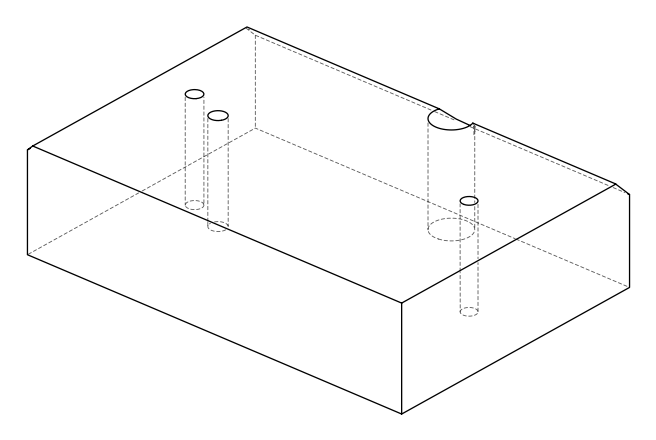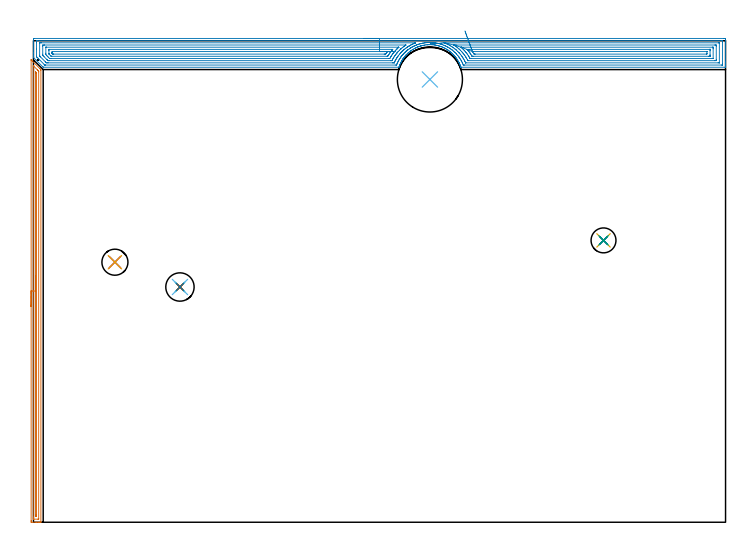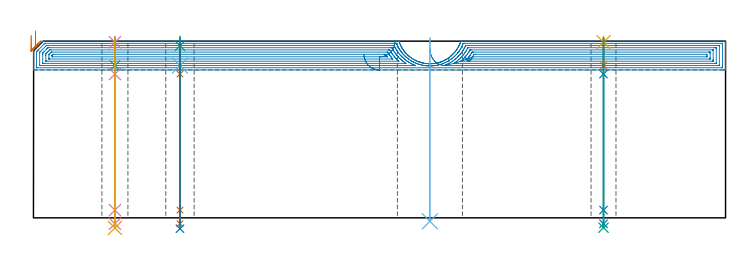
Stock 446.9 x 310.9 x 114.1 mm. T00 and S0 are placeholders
(PLAN: 15 operations, 11 tool changes, 35.6 min)
(1 AREA_MILL | FG_CHAMFER_SURFACE | UGT0205_001 | 7.26 min | 6007 mm3)
(2 AREA_MILL_1 | FG_CHAMFER_SURFACE_1 | UGT0205_001 | 24.34 min | 76913 mm3)
(3 SPOT_DRILL | STEP1HOLE | NXT0321_9005460120000 | 0.05 min | 188 mm3)
(4 SPOT_DRILL_1 | STEP1HOLE_1 | NXT0321_9005460120000 | 0.03 min | 3 mm3)
(5 SPOT_DRILL_2 | STEP1HOLE_3 | NXT0321_9005460120000 | 0.03 min | 2 mm3)
(6 DRILL_BLIND_HOLE_INTO_CENTER | STEP1HOLE | NXT0301_076 | 0.07 min | 1094 mm3)
(7 GUN_DRILL_THROUGH_HOLE | STEP1HOLE | UGT0307_007 | 0.58 min | 7773 mm3)
(8 DRILL_TO_ENLARGE_THROUGH_HOLE | STEP1HOLE | UGT0301_252 | 0.49 min | 20912 mm3)
(9 DRILL_BLIND_HOLE_INTO_CENTER_1 | STEP1HOLE_1 | NXT0301_076 | 0.07 min | 1236 mm3)
(10 GUN_DRILL_THROUGH_HOLE_1 | STEP1HOLE_1 | UGT0307_007 | 0.57 min | 7781 mm3)
(11 DRILL_TO_ENLARGE_THROUGH_HOLE_1 | STEP1HOLE_1 | UGT0301_291 | 0.49 min | 16211 mm3)
(12 INDEXABLE_INSERT_DRILL_THROUGH_HOLE_FROM_SOLID | STEP1HOLE_2 | NXT0302_036 | 0.47 min | 155640 mm3)
(13 DRILL_BLIND_HOLE_INTO_CENTER_2 | STEP1HOLE_3 | NXT0301_076 | 0.07 min | 1238 mm3)
(14 GUN_DRILL_THROUGH_HOLE_2 | STEP1HOLE_3 | UGT0307_007 | 0.57 min | 7785 mm3)
(15 DRILL_TO_ENLARGE_THROUGH_HOLE_2 | STEP1HOLE_3 | UGT0301_285 | 0.49 min | 14148 mm3)
(TOOL UGT0205_001 | Chamfer Mill 20 x 3 x 45 deg. | D20 FL50 Z2)
(TOOL NXT0321_9005460120000 | NC Spot Drill, 142deg, 12mm, Carbide, Uncoated | D12 PA142 FL30 Z2)
(TOOL NXT0301_076 | Carbide Drill 10.5mm [860.1-1050-032A1-MM 2214] | D10.5 PA140 FL55 Z2)
(TOOL UGT0307_007 | Gun Drill 10 mm | D10 PA130 FL24 Z1)
(TOOL UGT0301_252 | Twist Drill 18.3 mm | D18.3 PA118 FL135 Z2)
(TOOL UGT0301_291 | Twist Drill 16.8 mm | D16.8 PA118 FL125 Z2)
(TOOL NXT0302_036 | Index. Insert Drill 42mm [880-D4200L50-05] | D42 PA176 FL210 Z2)
(TOOL UGT0301_285 | Twist Drill 16.1 mm | D16.1 PA118 FL125 Z2)
(OP 1 AREA_MILL)
G17 G21 G94 G90
T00 M6
G54
G17 G0 G90 X-1.5 Y139.3 S1061 M3
G43 Z124.1 H0
Z117.8
G94 G1 Y139.338 Z116.928 F250.
Y139.452 Z116.064
Y139.641 Z115.212
Y139.903 Z114.38
Y140.237 Z113.574
Y140.64 Z112.8
Y141.109 Z112.064
Y141.64 Z111.372
Y142.229 Z110.729
Y142.872 Z110.14
Y143.564 Z109.609
Y144.3 Z109.14
Y145.074 Z108.737
Y145.88 Z108.403
Y146.712 Z108.141
Y147.564 Z107.952
Y148.429 Z107.838
Y149.3 Z107.8
Y298.321
X-1.496 Y298.582 Z107.804
X-1.495 Y298.583 Z107.805
X-1.482 Y298.582 Z107.818
X-0.709 Y297.811 Z108.587
X4.304 Y292.798 Z113.601
X4.751 Y292.349 Z114.05
X4.799 Y292.295 Z114.084
X4.8 Y291.736 Z114.1
Y0.167
X4.797 Y0.01 Z114.088
X4.781 Y0.008 Z114.072
X4.429 Y0. Z113.729
X4.08 Z113.38
X3.419 Z112.714
X2.204 Z111.501
X1.65 Z110.944
X-1.004 Y0.001 Z108.292
X-1.241 Y0.003 Z108.056
X-1.491 Y0.009 Z107.805
X-1.494 Y0.118 Z107.803
X-1.499 Y0.613 Z107.801
X-1.5 Y1.114 Z107.8
Y149.3
X-0.086 Z109.214
Y294.415
X-0.084 Y294.599 Z109.216
X-0.08 Y294.691 Z109.22
X-0.078 Y294.716 Z109.222
X-0.051 Y294.694 Z109.249
X0.029 Y294.618 Z109.329
X0.236 Y294.415 Z109.536
X2.535 Y292.115 Z111.835
X2.913 Y291.736 Z112.213
X3.298 Y291.34 Z112.598
X3.379 Y291.247 Z112.679
X3.381 Y291.198 Z112.681
X3.384 Y291.091 Z112.684
X3.386 Y290.877 Z112.686
Y2.399
X3.385 Y2.185 Z112.685
X3.382 Y2.077 Z112.682
X3.379 Y2.026 Z112.679
X3.374 Y2.01 Z112.674
X3.325 Y2.008 Z112.625
X2.929 Y2.001 Z112.229
X0.275 Z109.575
X0.037 Y2.006 Z109.337
X-0.068 Y2.01 Z109.232
X-0.084 Y2.364 Z109.216
X-0.085 Y2.399 Z109.215
X-0.086 Y3.259 Z109.214
Y149.3
X1.329 Z110.629
Y289.95
Y290.273
X1.334 Y290.843 Z110.634
Y290.85
X1.352 Y290.843 Z110.652
X1.65 Y290.547 Z110.95
X1.946 Y290.245 Z111.246
X1.962 Y290.227 Z111.262
X1.965 Y290.201 Z111.265
X1.969 Y290.144 Z111.269
X1.971 Y290.058 Z111.271
Y289.95
Y4.754
X1.969 Y4.185 Z111.269
X1.966 Y4.025 Z111.266
X1.965 Y4.012 Z111.265
X1.943 Y4.008 Z111.243
X1.895 Y4.003 Z111.195
X1.833 Y4.001 Z111.133
X1.65 Y4.002 Z110.95
X1.467 Y4.006 Z110.767
X1.346 Y4.01 Z110.646
X1.335 Y4.021 Z110.635
X1.332 Y4.039 Z110.632
X1.33 Y4.077 Z110.63
X1.329 Y4.185 Z110.629
Y4.51
Y149.3
Y150.172 Z110.667
Y151.037 Z110.78
Y151.888 Z110.969
Y152.72 Z111.232
Y153.526 Z111.565
Y154.3 Z111.968
Y155.036 Z112.437
Y155.728 Z112.968
Y156.371 Z113.557
Y156.961 Z114.201
Y157.492 Z114.893
Y157.96 Z115.629
Y158.363 Z116.402
Y158.697 Z117.208
Y158.959 Z118.04
Y159.148 Z118.892
Y159.262 Z119.757
Y159.3 Z120.629
G0 Z124.1
M5
M2
(OP 2 AREA_MILL_1)
G17 G21 G94 G90
T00 M6
G54
G17 G0 G90 X213.45 Y312.4 S1061 M3
G43 Z124.1 H0
Z105.5
G94 G1 X213.488 Z104.628 F250.
X213.602 Z103.764
X213.791 Z102.912
X214.053 Z102.08
X214.387 Z101.274
X214.79 Z100.5
X215.259 Z99.764
X215.79 Z99.072
X216.379 Z98.429
X217.022 Z97.84
X217.714 Z97.308
X218.45 Z96.84
X219.224 Z96.437
X220.03 Z96.103
X220.862 Z95.841
X221.714 Z95.652
X222.578 Z95.538
X223.45 Z95.5
X445.809
X446.285 Y312.398 Z95.502
X446.756 Y312.394 Z95.503
X446.891 Y312.392 Z95.506
X446.895 Y311.929 Z95.969
X446.9 Y311.321 Z96.576
X446.895 Y297.523 Z110.372
Y296.92 Z110.974
Y296.36 Z111.537
Y296.037 Z111.859
Y295.476 Z112.42
X446.894 Y295.154 Z112.741
Y294.142 Z113.758
X446.884 Y293.856 Z114.036
X446.872 Y293.809 Z114.083
X446.862 Y293.803 Z114.089
X446.732 Y293.8 Z114.1
X276.144
X276.008 Y293.803 Z114.088
X276.003 Y293.809 Z114.082
X275.965 Y293.9 Z113.993
X275.918 Y294.039 Z113.857
X275.837 Y294.271 Z113.624
X275.698 Y294.671 Z113.229
X275.664 Y294.763 Z113.136
X275.537 Y295.091 Z112.807
X275.511 Y295.154 Z112.743
X275.39 Y295.448 Z112.45
X275. Y296.327 Z111.571
X274.783 Y296.788 Z111.109
X274.713 Y296.92 Z110.976
X274.655 Y297.031 Z110.868
X274.563 Y297.206 Z110.693
X274.454 Y297.401 Z110.498
X274.072 Y298.085 Z109.814
X273.89 Y298.394 Z109.505
X273.701 Y298.686 Z109.212
X273.521 Y298.964 Z108.935
X272.997 Y299.727 Z108.171
X272.912 Y299.842 Z108.057
X272.229 Y300.721 Z107.178
X272.087 Y300.893 Z107.005
X271.789 Y301.238 Z106.661
X271.704 Y301.334 Z106.566
X271.467 Y301.6 Z106.299
X271.303 Y301.776 Z106.123
X271.212 Y301.873 Z106.026
X270.915 Y302.177 Z105.721
X270.613 Y302.478 Z105.42
X270.319 Y302.756 Z105.142
X269.987 Y303.059 Z104.84
X269.649 Y303.357 Z104.542
X269.426 Y303.543 Z104.356
X268.99 Y303.893 Z104.006
X268.549 Y304.235 Z103.663
X268.09 Y304.565 Z103.334
X267.665 Y304.858 Z103.041
X267.642 Y304.874 Z103.025
X267.271 Y305.114 Z102.784
X266.748 Y305.435 Z102.463
X266.303 Y305.692 Z102.206
X265.855 Y305.941 Z101.958
X265.756 Y305.993 Z101.906
X265.636 Y306.052 Z101.848
X265.427 Y306.153 Z101.744
X264.963 Y306.38 Z101.518
X264.811 Y306.449 Z101.45
X264.534 Y306.572 Z101.323
X264.059 Y306.788 Z101.112
X263.856 Y306.872 Z101.027
X263.177 Y307.125 Z100.772
X262.895 Y307.221 Z100.677
X262.748 Y307.269 Z100.626
X262.678 Y307.294 Z100.603
X262.284 Y307.427 Z100.471
X261.854 Y307.553 Z100.343
X261.524 Y307.652 Z100.246
X261.392 Y307.691 Z100.207
X261.177 Y307.75 Z100.148
X260.499 Y307.904 Z99.994
X260.17 Y307.967 Z99.931
X259.622 Y308.071 Z99.822
X259.606 Y308.074 Z99.819
X259.186 Y308.139 Z99.754
X258.714 Y308.212 Z99.682
X257.821 Y308.308 Z99.584
X256.991 Y308.368 Z99.529
X256.928 Y308.373 Z99.525
X256.482 Y308.391 Z99.509
X256.035 Y308.396 Z99.502
X255.589 Y308.391 Z99.506
X255.156 Y308.373 Z99.516
X255.142 Y308.372
X254.698 Y308.342 Z99.545
X254.263 Y308.314 Z99.576
X254.25 Y308.313 Z99.577
X253.357 Y308.223 Z99.674
X252.464 Y308.087 Z99.808
X252.257 Y308.049 Z99.849
X251.584 Y307.919 Z99.976
X251.571 Y307.917 Z99.979
X251.083 Y307.809 Z100.09
X250.823 Y307.749 Z100.147
X250.69 Y307.712 Z100.182
X250.679 Y307.709 Z100.185
X250.448 Y307.641 Z100.254
X250.244 Y307.581 Z100.313
X250.037 Y307.522 Z100.377
X250.009 Y307.514 Z100.385
X249.797 Y307.45 Z100.445
X249.786 Y307.447 Z100.449
X249.41 Y307.323 Z100.576
X249.294 Y307.284 Z100.615
X248.904 Y307.152 Z100.742
X248.893 Y307.148 Z100.745
X248.29 Y306.926 Z100.972
X248.164 Y306.879 Z101.02
X248.144 Y306.872 Z101.027
X248.001 Y306.812 Z101.086
X247.498 Y306.588 Z101.311
X247.118 Y306.416 Z101.479
X247.108 Y306.412 Z101.484
X246.604 Y306.168 Z101.732
X246.215 Y305.977 Z101.92
X245.322 Y305.474 Z102.425
X244.885 Y305.209 Z102.689
X244.729 Y305.114 Z102.784
X244.43 Y304.92 Z102.978
X243.93 Y304.571 Z103.327
X243.537 Y304.298 Z103.602
X243.452 Y304.236 Z103.664
X242.644 Y303.6 Z104.299
X242.353 Y303.357 Z104.542
X242.206 Y303.225 Z104.672
X242.066 Y303.1 Z104.795
X241.888 Y302.943 Z104.955
X241.751 Y302.821 Z105.077
X241.581 Y302.659 Z105.237
X241.461 Y302.547 Z105.351
X241.389 Y302.478 Z105.42
X240.859 Y301.947 Z105.952
X240.701 Y301.776 Z106.119
X240.557 Y301.623 Z106.274
X240.535 Y301.599 Z106.298
X239.966 Y300.957 Z106.942
X239.772 Y300.721 Z107.178
X239.377 Y300.215 Z107.684
X239.218 Y300.01 Z107.886
X239.086 Y299.842 Z108.057
X239.08 Y299.833 Z108.067
X239.017 Y299.743 Z108.157
X238.898 Y299.568 Z108.327
X238.782 Y299.403 Z108.497
X238.704 Y299.29 Z108.61
X238.592 Y299.127 Z108.768
X238.484 Y298.973 Z108.927
X238.478 Y298.964 Z108.936
X238.399 Y298.843 Z109.056
X238.297 Y298.686 Z109.21
X238.187 Y298.518 Z109.382
X238.18 Y298.508 Z109.391
X238.141 Y298.442 Z109.457
X238.025 Y298.244 Z109.65
X237.929 Y298.083 Z109.812
X237.694 Y297.665 Z110.234
X237.436 Y297.206 Z110.693
X237.288 Y296.926 Z110.974
X237.131 Y296.599 Z111.301
X237.002 Y296.328 Z111.572
X236.612 Y295.449 Z112.45
X236.53 Y295.25 Z112.647
X236.491 Y295.154 Z112.742
X236.4 Y294.936 Z112.963
X236.395 Y294.922 Z112.977
X236.267 Y294.57 Z113.329
X236.021 Y293.87 Z114.029
X235.99 Y293.806 Z114.093
X235.954 Y293.8 Z114.1
X6.42
X6.304 Y293.804 Z114.089
X6.295 Y293.808 Z114.085
X6.146 Y293.954 Z113.945
X0.168 Y299.931 Z107.967
X0.091 Y300.01 Z107.888
X0.01 Y300.093 Z107.804
X0. Y300.343 Z107.557
Y300.669 Z107.231
Y301.334 Z106.56
Y302.55 Z105.347
Y303.1 Z104.794
Y311.654 Z96.244
X0.003 Y311.929 Z95.969
X0.009 Y312.392 Z95.506
X0.144 Y312.395 Z95.503
X0.615 Y312.4 Z95.5
X223.45
Y310.986 Z96.914
X444.499 Y310.985 Z96.915
X444.561
X444.879 Y310.979 Z96.921
X444.89 Y310.876 Z97.024
X444.896 Y310.653 Z97.247
X444.899 Y310.163 Z97.737
Y309.767 Z98.133
X444.894 Y296.037 Z111.863
X444.893 Y295.648 Z112.252
X444.885 Y295.255 Z112.645
X444.88 Y295.22 Z112.68
X444.862 Y295.219 Z112.682
X444.811 Y295.216 Z112.684
X444.707 Y295.215 Z112.685
X444.499 Y295.214 Z112.686
X278.317
X277.9 Y295.215 Z112.685
X277.692 Y295.218 Z112.682
X277.59 Y295.221 Z112.679
X277.57 Y295.223 Z112.677
X277.536 Y295.298 Z112.602
X277.484 Y295.417 Z112.483
X277.219 Y296.037 Z111.863
X277.021 Y296.495 Z111.405
X276.821 Y296.92 Z110.98
X276.591 Y297.402 Z110.498
X276.374 Y297.803 Z110.097
X276.119 Y298.27 Z109.63
X275.878 Y298.686 Z109.214
X275.698 Y298.991 Z108.909
X275.318 Y299.568 Z108.332
X274.805 Y300.329 Z107.571
X274.714 Y300.451 Z107.449
X274.443 Y300.809 Z107.091
X274.031 Y301.334 Z106.566
X273.912 Y301.482 Z106.418
X273.27 Y302.217 Z105.683
X273.019 Y302.495 Z105.405
X272.43 Y303.1 Z104.8
X272.125 Y303.399 Z104.501
X271.491 Y303.983 Z103.917
X271.232 Y304.211 Z103.689
X270.438 Y304.866 Z103.034
X270.339 Y304.945 Z102.955
X269.97 Y305.23 Z102.67
X269.446 Y305.601 Z102.299
X269.23 Y305.749 Z102.151
X268.553 Y306.191 Z101.709
X267.833 Y306.631 Z101.269
X267.66 Y306.733 Z101.167
X267.418 Y306.871 Z101.029
X266.767 Y307.21 Z100.69
X266.153 Y307.514 Z100.386
X265.874 Y307.645 Z100.255
X265.628 Y307.757 Z100.143
X264.98 Y308.037 Z99.863
X264.106 Y308.379 Z99.521
X264.087 Y308.386 Z99.514
X264.054 Y308.397 Z99.503
X263.194 Y308.68 Z99.22
X262.774 Y308.813 Z99.087
X262.301 Y308.95 Z98.95
X261.967 Y309.043 Z98.857
X261.536 Y309.154 Z98.746
X261.463 Y309.171 Z98.729
X261.408 Y309.183 Z98.717
X260.964 Y309.28 Z98.62
X260.515 Y309.367 Z98.533
X260.407 Y309.387 Z98.513
X259.622 Y309.516 Z98.384
X259.339 Y309.56 Z98.34
X258.729 Y309.637 Z98.263
X258.322 Y309.682 Z98.218
X257.835 Y309.725 Z98.175
X257.35 Y309.76 Z98.14
X256.942 Y309.782 Z98.118
X256.417 Y309.799 Z98.101
X256.049 Y309.804 Z98.096
X255.524 Y309.799 Z98.101
X255.156 Y309.787 Z98.113
X254.67 Y309.761 Z98.139
X254.263 Y309.733 Z98.167
X253.84 Y309.698 Z98.202
X253.37 Y309.65 Z98.25
X253.033 Y309.613 Z98.287
X252.477 Y309.533 Z98.367
X252.256 Y309.498 Z98.402
X251.584 Y309.384 Z98.516
X251.495 Y309.368 Z98.532
X251.033 Y309.28 Z98.62
X250.69 Y309.204 Z98.696
X250.034 Y309.046 Z98.854
X249.929 Y309.019 Z98.881
X249.797 Y308.982 Z98.918
X249.343 Y308.846 Z99.054
X248.904 Y308.712 Z99.188
X248.663 Y308.635 Z99.265
X248.011 Y308.42 Z99.48
X247.994 Y308.414 Z99.486
X247.947 Y308.397 Z99.503
X247.346 Y308.172 Z99.728
X247.25 Y308.135 Z99.765
X247.118 Y308.081 Z99.819
X246.719 Y307.908 Z99.992
X246.225 Y307.69 Z100.21
X246.103 Y307.635 Z100.265
X245.845 Y307.514 Z100.386
X245.5 Y307.347 Z100.553
X245.433 Y307.314 Z100.586
X245.332 Y307.263 Z100.637
X244.914 Y307.045 Z100.855
X244.439 Y306.784 Z101.116
X244.34 Y306.729 Z101.171
X244.171 Y306.631 Z101.269
X243.781 Y306.398 Z101.502
X243.545 Y306.254 Z101.646
X243.235 Y306.056 Z101.844
X242.77 Y305.749 Z102.151
X242.7 Y305.701 Z102.199
X242.182 Y305.33 Z102.57
X241.759 Y305.017 Z102.883
X241.673 Y304.951 Z102.949
X241.565 Y304.866 Z103.034
X241.18 Y304.555 Z103.345
X240.866 Y304.299 Z103.601
X240.695 Y304.152 Z103.748
X240.504 Y303.983 Z103.917
X240.227 Y303.732 Z104.168
X239.973 Y303.498 Z104.402
X239.769 Y303.302 Z104.598
X239.564 Y303.1 Z104.8
X239.325 Y302.858 Z105.042
X239.08 Y302.605 Z105.295
X238.892 Y302.402 Z105.498
X238.725 Y302.217 Z105.683
X238.474 Y301.933 Z105.967
X238.187 Y301.603 Z106.297
X238.065 Y301.455 Z106.445
X237.969 Y301.334 Z106.566
X237.674 Y300.958 Z106.942
X237.293 Y300.469 Z107.431
X237.286 Y300.459 Z107.441
X236.924 Y299.934 Z107.966
X236.675 Y299.568 Z108.332
X236.565 Y299.405 Z108.495
X236.4 Y299.152 Z108.748
X236.224 Y298.86 Z109.04
X236.121 Y298.686 Z109.214
X235.899 Y298.298 Z109.602
X235.62 Y297.803 Z110.097
X235.58 Y297.731 Z110.169
X235.507 Y297.595 Z110.305
X235.284 Y297.141 Z110.759
X235.179 Y296.92 Z110.98
X235.002 Y296.536 Z111.364
X234.778 Y296.037 Z111.863
X234.728 Y295.924 Z111.976
X234.614 Y295.656 Z112.244
X234.464 Y295.303 Z112.597
X234.432 Y295.231 Z112.669
X234.344 Y295.221 Z112.679
X233.66 Y295.214 Z112.686
X7.699
X7.491 Y295.217 Z112.683
X7.388 Y295.219 Z112.681
X7.34 Y295.222 Z112.678
X7.235 Y295.323 Z112.577
X6.867 Y295.684 Z112.216
X2.981 Y299.568 Z108.332
X2.401 Y300.15 Z107.75
X2.106 Y300.451 Z107.449
X2.01 Y300.553 Z107.347
X2.006 Y300.65 Z107.25
X2.002 Y300.846 Z107.054
X2. Y305.704 Z102.196
Y309.677 Z98.223
X2.001 Y310.163 Z97.737
X2.002 Y310.557 Z97.343
X2.01 Y310.955 Z96.945
X2.019 Y310.98 Z96.92
X2.038 Y310.981 Z96.919
X2.089 Y310.984 Z96.916
X2.193 Y310.985 Z96.915
X2.401 Y310.986 Z96.914
X223.45
Y309.571 Z98.329
X246.635
X246.753 Y309.57 Z98.33
X246.79 Y309.569 Z98.331
X246.781 Y309.564 Z98.336
X246.715 Y309.538 Z98.362
X246.173 Y309.331 Z98.569
X246.049 Y309.28 Z98.62
X245.552 Y309.062 Z98.838
X245.332 Y308.963 Z98.937
X244.942 Y308.783 Z99.117
X244.439 Y308.546 Z99.354
X244.337 Y308.497 Z99.403
X244.136 Y308.397 Z99.503
X243.749 Y308.195 Z99.705
X243.545 Y308.086 Z99.814
X243.177 Y307.878 Z100.022
X242.652 Y307.578 Z100.322
X242.612 Y307.555 Z100.345
X242.545 Y307.514 Z100.386
X242.064 Y307.213 Z100.687
X241.759 Y307.018 Z100.882
X241.526 Y306.862 Z101.038
X241.188 Y306.631 Z101.269
X241. Y306.499 Z101.401
X240.866 Y306.404 Z101.496
X240.489 Y306.121 Z101.779
X239.973 Y305.73 Z102.17
X239.496 Y305.337 Z102.563
X239.08 Y304.989 Z102.911
X239.013 Y304.931 Z102.969
X238.94 Y304.866 Z103.034
X238.55 Y304.507 Z103.393
X238.187 Y304.171 Z103.729
X238.091 Y304.078 Z103.822
X237.996 Y303.983 Z103.917
X237.651 Y303.63 Z104.27
X237.293 Y303.261 Z104.639
X237.216 Y303.177 Z104.723
X237.147 Y303.1 Z104.8
X236.8 Y302.705 Z105.195
X236.4 Y302.247 Z105.653
X235.684 Y301.334 Z106.566
X235.608 Y301.235 Z106.665
X235.507 Y301.101 Z106.799
X235.239 Y300.716 Z107.184
X235.056 Y300.451 Z107.449
X234.879 Y300.189 Z107.711
X234.614 Y299.792 Z108.108
X234.528 Y299.654 Z108.246
X234.477 Y299.568 Z108.332
X234.2 Y299.095 Z108.805
X233.964 Y298.686 Z109.214
X233.877 Y298.531 Z109.369
X233.721 Y298.252 Z109.648
X233.568 Y297.954 Z109.946
X233.493 Y297.803 Z110.097
X233.279 Y297.357 Z110.543
X233.074 Y296.92 Z110.98
X232.995 Y296.754 Z111.146
X232.949 Y296.665 Z111.235
X232.931 Y296.635 Z111.265
X232.901 Y296.633 Z111.267
X232.828 Y296.631 Z111.269
X232.229 Y296.629 Z111.271
X231.935 Y296.628 Z111.272
X9.546 Y296.629 Z111.271
X8.945 Y296.631 Z111.269
X8.653 Y296.635 Z111.265
X8.37 Y296.642 Z111.258
X8.084 Y296.92 Z110.98
X7.76 Y297.24 Z110.66
X4.549 Y300.451 Z107.449
X4.187 Y300.816 Z107.084
X4.064 Y300.947 Z106.953
X4.01 Y301.027 Z106.873
X4.006 Y301.149 Z106.751
X4.002 Y301.334 Z106.566
X4. Y301.519 Z106.381
X4.001 Y309.28 Z98.62
X4.002 Y309.463 Z98.437
X4.008 Y309.527 Z98.373
X4.013 Y309.565 Z98.335
X4.041 Y309.566 Z98.334
X4.187 Y309.569 Z98.331
X4.786 Y309.571 Z98.329
X5.081 Y309.572 Z98.328
X223.45 Y309.571 Z98.329
Y308.157 Z99.743
X240.216
X240.407 Y308.154 Z99.746
X240.477 Y308.152 Z99.748
X240.52 Y308.148 Z99.752
X240.348 Y308.026 Z99.874
X239.821 Y307.664 Z100.236
X239.608 Y307.514 Z100.386
X239.303 Y307.294 Z100.606
X239.08 Y307.13 Z100.77
X238.796 Y306.912 Z100.988
X238.434 Y306.631 Z101.269
X238.297 Y306.523 Z101.377
X238.187 Y306.433 Z101.467
X237.813 Y306.118 Z101.782
X237.378 Y305.749 Z102.151
X237.333 Y305.709 Z102.191
X237.293 Y305.673 Z102.227
X236.873 Y305.282 Z102.618
X236.4 Y304.839 Z103.061
X235.54 Y303.95 Z103.95
X235.507 Y303.914 Z103.986
X235.125 Y303.478 Z104.422
X234.795 Y303.1 Z104.8
X234.712 Y303.003 Z104.897
X234.614 Y302.885 Z105.015
X234.318 Y302.51 Z105.39
X234.089 Y302.217 Z105.683
X233.93 Y302.011 Z105.889
X233.721 Y301.736 Z106.164
X233.554 Y301.499 Z106.401
X233.44 Y301.334 Z106.566
X232.828 Y300.432 Z107.468
X232.502 Y299.89 Z108.01
X232.313 Y299.568 Z108.332
X232.175 Y299.331 Z108.569
X231.935 Y298.905 Z108.995
X231.857 Y298.763 Z109.137
X231.816 Y298.686 Z109.214
X231.554 Y298.179 Z109.721
X231.498 Y298.077 Z109.823
X231.482 Y298.05 Z109.85
X231.447 Y298.047 Z109.853
X231.367 Y298.045 Z109.855
X231.042 Y298.043 Z109.857
X230.799
X10.196
X9.546 Y298.048 Z109.852
X9.455 Y298.05 Z109.85
X9.404 Y298.057 Z109.843
X9.355 Y298.103 Z109.797
X9.155 Y298.298 Z109.602
X8.763 Y298.686 Z109.214
X8.653 Y298.795 Z109.105
X6.867 Y300.582 Z107.318
X6.123 Y301.334 Z106.566
X6.018 Y301.443 Z106.457
X6.01 Y301.549 Z106.351
X6.006 Y301.763 Z106.137
X6. Y302.191 Z105.709
Y307.514 Z100.386
X6.006 Y307.943 Z99.957
X6.01 Y308.15 Z99.75
X6.221 Y308.153 Z99.747
X6.867 Y308.157 Z99.743
X7.11
X223.45
Y306.743 Z101.157
X235.62
X235.846 Y306.74 Z101.16
X235.909 Y306.737 Z101.163
X235.922 Y306.735 Z101.165
X235.917 Y306.729 Z101.171
X235.872 Y306.684 Z101.216
X235.507 Y306.352 Z101.548
X235.194 Y306.058 Z101.842
X234.867 Y305.749 Z102.151
X234.74 Y305.624 Z102.276
X234.614 Y305.499 Z102.401
X234.301 Y305.175 Z102.725
X234.006 Y304.866 Z103.034
X233.721 Y304.559 Z103.341
X233.449 Y304.252 Z103.648
X233.215 Y303.983 Z103.917
X233.038 Y303.775 Z104.125
X232.828 Y303.523 Z104.377
X232.64 Y303.286 Z104.614
X232.494 Y303.1 Z104.8
X232.251 Y302.787 Z105.113
X231.935 Y302.374 Z105.526
X231.869 Y302.282 Z105.618
X231.824 Y302.217 Z105.683
X231.508 Y301.756 Z106.144
X231.22 Y301.334 Z106.566
X231.149 Y301.229 Z106.671
X231.042 Y301.066 Z106.834
X230.806 Y300.684 Z107.216
X230.666 Y300.451 Z107.449
X230.476 Y300.127 Z107.773
X230.148 Y299.557 Z108.343
X230.092 Y299.475 Z108.425
X230.049 Y299.464 Z108.436
X229.953 Y299.461 Z108.439
X229.758 Y299.459 Z108.441
X229.368 Y299.457 Z108.443
X229.255
X11.332
X10.546 Y299.463 Z108.437
X10.439 Y299.466 Z108.434
X9.447 Y300.451 Z107.449
X8.653 Y301.248 Z106.652
X8.573 Y301.334 Z106.566
X8.01 Y301.97 Z105.93
X8.007 Y302.217 Z105.683
X8.001 Y302.862 Z105.038
Y306.631 Z101.269
X8.003 Y306.712 Z101.188
X8.006 Y306.731 Z101.169
X8.008 Y306.735 Z101.165
X8.051 Y306.738 Z101.162
X8.201 Y306.741 Z101.159
X8.427 Y306.743 Z101.157
X8.54
X223.45
Y305.329 Z102.571
X231.467 Y305.328 Z102.572
X231.825 Y305.325 Z102.575
X231.935 Y305.322 Z102.578
X232.018 Y305.318 Z102.582
X231.935 Y305.214 Z102.686
X231.772 Y305.026 Z102.874
X231.634 Y304.866 Z103.034
X231.364 Y304.547 Z103.353
X231.042 Y304.163 Z103.737
X230.961 Y304.062 Z103.838
X230.899 Y303.983 Z103.917
X230.186 Y303.063 Z104.837
X230.148 Y303.012 Z104.888
X229.822 Y302.54 Z105.36
X229.601 Y302.217 Z105.683
X229.462 Y302.013 Z105.887
X229.255 Y301.704 Z106.196
X229.112 Y301.476 Z106.424
X229.024 Y301.334 Z106.566
X228.773 Y300.929 Z106.971
X228.748 Y300.894 Z107.006
X228.736 Y300.879 Z107.021
X228.712 Y300.877 Z107.023
X228.596 Y300.874 Z107.026
X228.362 Y300.872 Z107.028
X11.801
X11.567 Y300.873 Z107.027
X11.509 Y300.876 Z107.024
X11.484 Y300.878 Z107.022
X11.447 Y300.911 Z106.989
X11.332 Y301.018 Z106.882
X11.015 Y301.334 Z106.566
X10.439 Y301.915 Z105.985
X10.153 Y302.217 Z105.683
X10.068 Y302.313 Z105.587
X10.012 Y302.381 Z105.519
X10.009 Y302.435 Z105.465
X10.002 Y302.649 Z105.251
X10. Y304.417 Z103.483
X10.002 Y304.866 Z103.034
X10.005 Y305.295 Z102.605
X10.01 Y305.322 Z102.578
X10.03 Y305.324 Z102.576
X10.088 Y305.327 Z102.573
X10.205 Y305.328 Z102.572
X10.439 Y305.329 Z102.571
X223.45
Y303.915 Z103.985
X227.469
X228.264 Y303.914 Z103.986
X228.362 Y303.913 Z103.987
X228.437 Y303.909 Z103.991
X228.542 Y303.898 Z104.002
X228.536 Y303.889 Z104.011
X228.505 Y303.842 Z104.058
X228.426 Y303.734 Z104.166
X228.362 Y303.648 Z104.252
X228.137 Y303.323 Z104.577
X227.983 Y303.1 Z104.8
X227.776 Y302.797 Z105.103
X227.469 Y302.349 Z105.551
X227.426 Y302.295 Z105.605
X227.394 Y302.292 Z105.608
X226.576 Y302.286 Z105.614
X226.507 Y302.285 Z105.615
X13.05 Y302.286 Z105.614
X12.638 Y302.29 Z105.61
X12.536 Y302.292 Z105.608
X12.513 Y302.296 Z105.604
X12.475 Y302.33 Z105.57
X12.407 Y302.394 Z105.506
X12.226 Y302.573 Z105.327
X12.098 Y302.707 Z105.193
X12.036 Y302.776 Z105.124
X12.01 Y302.815 Z105.085
X12.007 Y302.877 Z105.023
X12.003 Y303.1 Z104.8
X12.002 Y303.321 Z104.579
X12.01 Y303.546 Z104.354
X12.029 Y303.908 Z103.992
X12.226 Y303.913 Z103.987
X12.295 Y303.914 Z103.986
X223.45 Y303.915 Z103.985
X224.322 Z104.023
X225.187 Z104.137
X226.038 Z104.326
X226.87 Z104.588
X227.676 Z104.922
X228.45 Z105.325
X229.186 Z105.794
X229.878 Z106.325
X230.521 Z106.914
X231.11 Z107.557
X231.642 Z108.25
X232.11 Z108.985
X232.513 Z109.759
X232.847 Z110.565
X233.109 Z111.397
X233.298 Z112.249
X233.412 Z113.114
X233.45 Z113.985
G0 X256.228 Y308.734 Z109.209
G1 X256.186 Y308.73 Z108.337
X256.22 Y308.733 Z107.465
X256.329 Y308.743 Z106.6
X256.513 Y308.76 Z105.747
X256.771 Y308.784 Z104.914
X257.099 Y308.814 Z104.107
X257.497 Y308.851 Z103.331
X257.96 Y308.894 Z102.593
X258.486 Y308.943 Z101.899
X259.07 Y308.997 Z101.253
X259.708 Y309.056 Z100.66
X260.394 Y309.119 Z100.126
X261.125 Y309.187 Z99.654
X261.894 Y309.258 Z99.248
X262.695 Y309.332 Z98.91
X263.522 Y309.409 Z98.644
X264.369 Y309.487 Z98.451
X265.23 Y309.567 Z98.333
X265.24 Y309.568 Z98.332
X265.298 Y309.57 Z98.33
X265.729 Y309.572 Z98.328
X442.418 Y309.571 Z98.329
X442.713 Y309.569 Z98.331
X442.811 Y309.568 Z98.332
X442.88 Y309.565 Z98.335
X442.889 Y309.464 Z98.436
X442.895 Y309.28 Z98.62
X442.898 Y309.097 Z98.803
X442.895 Y296.92 Z110.98
X442.894 Y296.741 Z111.159
X442.889 Y296.68 Z111.22
X442.885 Y296.638 Z111.262
X442.859 Y296.635 Z111.265
X442.713 Y296.633 Z111.267
X442.114 Y296.629 Z111.271
X279.27
X279.172 Y296.63 Z111.27
X279.094 Y296.633 Z111.267
X279.074 Y296.635 Z111.265
X279.061 Y296.647 Z111.253
X279.04 Y296.687 Z111.213
X278.929 Y296.92 Z110.98
X278.64 Y297.543 Z110.357
X278.51 Y297.803 Z110.097
X278.377 Y298.062 Z109.838
X278.029 Y298.686 Z109.214
X277.593 Y299.461 Z108.439
X277.527 Y299.568 Z108.332
X277.484 Y299.637 Z108.263
X276.937 Y300.451 Z107.449
X276.591 Y300.959 Z106.941
X276.307 Y301.334 Z106.566
X275.698 Y302.125 Z105.775
X275.621 Y302.217 Z105.683
X275.2 Y302.709 Z105.191
X274.854 Y303.1 Z104.8
X274.805 Y303.154 Z104.746
X274.002 Y303.983 Z103.917
X273.912 Y304.073 Z103.827
X273.063 Y304.866 Z103.034
X273.019 Y304.906 Z102.994
X272.684 Y305.196 Z102.704
X272.125 Y305.65 Z102.25
X272. Y305.749 Z102.151
X271.232 Y306.33 Z101.57
X270.809 Y306.631 Z101.269
X270.339 Y306.947 Z100.953
X269.429 Y307.532 Z100.368
X268.553 Y308.029 Z99.871
X267.863 Y308.397 Z99.503
X267.66 Y308.5 Z99.4
X267.454 Y308.601 Z99.299
X266.767 Y308.914 Z98.986
X265.95 Y309.28 Z98.62
X265.874 Y309.311 Z98.589
X265.822 Y309.331 Z98.569
X265.581 Y309.424 Z98.476
X265.466 Y309.469 Z98.431
X265.244 Y309.56 Z98.34
X265.23 Y309.567 Z98.333
X271.482 Y308.15 Z99.75
X271.693 Y308.153 Z99.747
X272.125 Y308.156 Z99.744
X272.368 Y308.157 Z99.743
X273.019
X440.033
X440.278 Y308.156 Z99.744
X440.777 Y308.15 Z99.75
X440.889 Y308.143 Z99.757
X440.898 Y307.514 Z100.386
X440.895 Y298.686 Z109.214
X440.889 Y298.26 Z109.64
X440.885 Y298.053 Z109.847
X440.677 Y298.049 Z109.851
X440.033 Y298.044 Z109.856
X439.79 Y298.043 Z109.857
X280.814
X280.566 Y298.045 Z109.855
X280.536 Y298.047 Z109.853
X280.526 Y298.049 Z109.851
X280.513 Y298.065 Z109.835
X280.467 Y298.143 Z109.757
X280.428 Y298.216 Z109.684
X280.205 Y298.644 Z109.256
X280.164 Y298.72 Z109.18
X279.679 Y299.568 Z108.332
X279.27 Y300.27 Z107.63
X279.153 Y300.451 Z107.449
X278.935 Y300.783 Z107.117
X278.559 Y301.334 Z106.566
X278.377 Y301.596 Z106.304
X277.904 Y302.217 Z105.683
X277.484 Y302.757 Z105.143
X277.195 Y303.1 Z104.8
X276.591 Y303.799 Z104.101
X276.42 Y303.983 Z103.917
X275.698 Y304.736 Z103.164
X275.564 Y304.866 Z103.034
X274.805 Y305.58 Z102.32
X274.615 Y305.749 Z102.151
X273.912 Y306.345 Z101.555
X273.559 Y306.631 Z101.269
X273.019 Y307.048 Z100.852
X272.389 Y307.514 Z100.386
X272.125 Y307.7 Z100.2
X271.535 Y308.098 Z99.802
X271.482 Y308.15 Z99.75
X276.079 Y306.734 Z101.166
X276.103 Y306.736 Z101.164
X276.252 Y306.74 Z101.16
X276.478 Y306.743 Z101.157
X276.591
X438.36
X438.586 Y306.742 Z101.158
X438.736 Y306.74 Z101.16
X438.856 Y306.736 Z101.164
X438.89 Y306.731 Z101.169
X438.891 Y306.722 Z101.178
X438.894 Y306.631 Z101.269
X438.898 Y305.988 Z101.912
Y305.749 Z102.151
X438.895 Y299.568 Z108.332
X438.893 Y299.488 Z108.412
X438.89 Y299.47 Z108.43
X438.888 Y299.465 Z108.435
X438.849 Y299.463 Z108.437
X438.699 Y299.459 Z108.441
X438.473 Y299.457 Z108.443
X438.36
X282.843
X282.06 Y299.459 Z108.441
X281.95 Y299.462 Z108.438
X281.918 Y299.464 Z108.436
X281.888 Y299.502 Z108.398
X281.846 Y299.568 Z108.332
X281.704 Y299.812 Z108.088
X281.327 Y300.451 Z107.449
X281.057 Y300.904 Z106.996
X280.772 Y301.334 Z106.566
X280.217 Y302.164 Z105.736
X280.18 Y302.217 Z105.683
X280.164 Y302.241 Z105.659
X279.502 Y303.1 Z104.8
X279.27 Y303.395 Z104.505
X278.775 Y303.983 Z103.917
X278.377 Y304.442 Z103.458
X277.986 Y304.866 Z103.034
X277.484 Y305.391 Z102.509
X277.124 Y305.749 Z102.151
X276.854 Y306.009 Z101.891
X276.591 Y306.257 Z101.643
X276.186 Y306.631 Z101.269
X276.112 Y306.7 Z101.2
X276.079 Y306.734 Z101.166
X279.988 Y305.322 Z102.578
X280.164 Y305.324 Z102.576
X280.589 Y305.328 Z102.572
X281.057 Y305.329 Z102.571
X281.481
X436.461 Y305.328 Z102.572
X436.888 Y305.326 Z102.574
X436.891 Y305.324 Z102.576
X436.896 Y305.319 Z102.581
X436.897 Y304.866 Z103.034
Y304.434 Z103.466
X436.896 Y301.786 Z106.114
X436.895 Y301.334 Z106.566
X436.891 Y300.909 Z106.991
X436.887 Y300.881 Z107.019
X436.869 Y300.878 Z107.022
X436.812 Y300.874 Z107.026
X436.695 Y300.872 Z107.028
X436.461 Y300.871 Z107.029
X436.036
X284.204 Y300.872 Z107.028
X283.736 Y300.874 Z107.026
X283.304 Y300.878 Z107.022
X283.255 Y300.885 Z107.015
X283.231 Y300.92 Z106.98
X283.174 Y301.007 Z106.893
X282.974 Y301.334 Z106.566
X282.843 Y301.546 Z106.354
X282.392 Y302.217 Z105.683
X281.95 Y302.869 Z105.031
X281.778 Y303.1 Z104.8
X281.257 Y303.785 Z104.115
X281.102 Y303.983 Z103.917
X281.057 Y304.04 Z103.86
X280.362 Y304.866 Z103.034
X280.164 Y305.102 Z102.798
X279.988 Y305.322 Z102.578
X283.457 Y303.909 Z103.991
X283.487 Y303.911 Z103.989
X283.57 Y303.913 Z103.987
X283.736 Y303.915 Z103.985
X283.805
X434.744 Y303.914 Z103.986
X434.86 Y303.91 Z103.99
X434.883 Y303.908 Z103.992
X434.889 Y303.896 Z104.004
X434.895 Y303.875 Z104.025
X434.897 Y303.854 Z104.046
X434.896 Y302.881 Z105.019
X434.888 Y302.66 Z105.24
X434.871 Y302.292 Z105.608
X434.674 Y302.287 Z105.613
X434.605 Y302.286 Z105.614
X285.453 Y302.285 Z105.615
X284.629 Y302.291 Z105.609
X284.58 Y302.292 Z105.608
X284.53 Y302.354 Z105.546
X284.429 Y302.496 Z105.404
X283.736 Y303.508 Z104.392
X283.544 Y303.775 Z104.125
X283.466 Y303.885 Z104.015
X283.457 Y303.909 Z103.991
X283.232 Y304.53 Z103.422
X282.99 Y305.196 Z102.913
X282.735 Y305.901 Z102.467
X282.467 Y306.64 Z102.088
X282.189 Y307.407 Z101.779
X281.903 Y308.196 Z101.543
X281.611 Y309.002 Z101.38
X281.315 Y309.818 Z101.293
X281.018 Y310.638 Z101.282
X280.721 Y311.456 Z101.347
X280.428 Y312.266 Z101.487
X280.14 Y313.06 Z101.702
X279.859 Y313.835 Z101.99
X279.588 Y314.582 Z102.349
X279.329 Y315.298 Z102.775
X279.083 Y315.976 Z103.266
X278.853 Y316.611 Z103.819
X278.64 Y317.198 Z104.427
G0 Z124.1
M5
M2
(OP 3 SPOT_DRILL)
G17 G21 G94 G90
T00 M6
G54
G17 G0 G90 X94.6 Y151.9 S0 M3
G43 Z124.1 H0
G94 G81 G98 Z111.1 F250. R117.1
G80
M5
M2
(OP 4 SPOT_DRILL_1)
G17 G21 G94 G90
T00 M6
G54
G17 G0 G90 X52.6 Y167.9 S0 M3
G43 Z124.1 H0
G94 G81 G98 Z113.377 F250. R117.1
G80
M5
M2
(OP 5 SPOT_DRILL_2)
G17 G21 G94 G90
T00 M6
G54
G17 G0 G90 X368.1 Y182. S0 M3
G43 Z124.1 H0
G94 G81 G98 Z113.407 F250. R117.1
G80
M5
M2
(OP 6 DRILL_BLIND_HOLE_INTO_CENTER)
G17 G21 G94 G90
T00 M6
G54
G17 G0 G90 X94.6 Y151.9 S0 M3
G43 Z124.1 H1
G94 G81 G98 Z98.35 F250. R116.1
G80
M5
M2
(OP 7 GUN_DRILL_THROUGH_HOLE)
G17 G21 G94 G90
T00 M6
G54
G17 G0 G90 X94.6 Y151.9 M8
G43 Z124.1 H0
Z111.836
S716 M3
G94 G1 Z92.838 F125. M26
G4 X.084
Z5. F250.
G4 X.084
Z-3.832 F125.
G4 X.084
M5
M9
G0 Z111.836
Z124.1
M2
(OP 8 DRILL_TO_ENLARGE_THROUGH_HOLE)
G17 G21 G94 G90
T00 M6
G54
G17 G0 G90 X94.6 Y151.9 S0 M3
G43 Z124.1 H0
G94 G73 G98 Z-6.998 F250. Q17.3 R116.1
G80
M5
M2
(OP 9 DRILL_BLIND_HOLE_INTO_CENTER_1)
G17 G21 G94 G90
T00 M6
G54
G17 G0 G90 X52.6 Y167.9 S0 M3
G43 Z124.1 H1
G94 G81 G98 Z98.35 F250. R116.1
G80
M5
M2
(OP 10 GUN_DRILL_THROUGH_HOLE_1)
G17 G21 G94 G90
T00 M6
G54
G17 G0 G90 X52.6 Y167.9 M8
G43 Z124.1 H0
Z110.88
S716 M3
G94 G1 Z92.838 F125. M26
G4 X.084
Z5. F250.
G4 X.084
Z-3.832 F125.
G4 X.084
M5
M9
G0 Z110.88
Z124.1
M2
(OP 11 DRILL_TO_ENLARGE_THROUGH_HOLE_1)
G17 G21 G94 G90
T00 M6
G54
G17 G0 G90 X52.6 Y167.9 S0 M3
G43 Z124.1 H0
G94 G73 G98 Z-6.547 F250. Q15.081 R116.1
G80
M5
M2
(OP 12 INDEXABLE_INSERT_DRILL_THROUGH_HOLE_FROM_SOLID)
G17 G21 G94 G90
T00 M6
G54
G17 G0 G90 X256. Y285.9 S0 M3
G43 Z124.1 H1
G94 G81 G98 Z-2.233 F250. R116.1
G80
M5
M2
(OP 13 DRILL_BLIND_HOLE_INTO_CENTER_2)
G17 G21 G94 G90
T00 M6
G54
G17 G0 G90 X368.1 Y182. S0 M3
G43 Z124.1 H1
G94 G81 G98 Z98.35 F250. R116.1
G80
M5
M2
(OP 14 GUN_DRILL_THROUGH_HOLE_2)
G17 G21 G94 G90
T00 M6
G54
G17 G0 G90 X368.1 Y182. M8
G43 Z124.1 H0
Z110.434
S716 M3
G94 G1 Z92.838 F125. M26
G4 X.084
Z5. F250.
G4 X.084
Z-3.832 F125.
G4 X.084
M5
M9
G0 Z110.434
Z124.1
M2
(OP 15 DRILL_TO_ENLARGE_THROUGH_HOLE_2)
G17 G21 G94 G90
T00 M6
G54
G17 G0 G90 X368.1 Y182. S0 M3
G43 Z124.1 H0
G94 G73 G98 Z-6.337 F250. Q15.055 R116.1
G80
M5
M2
